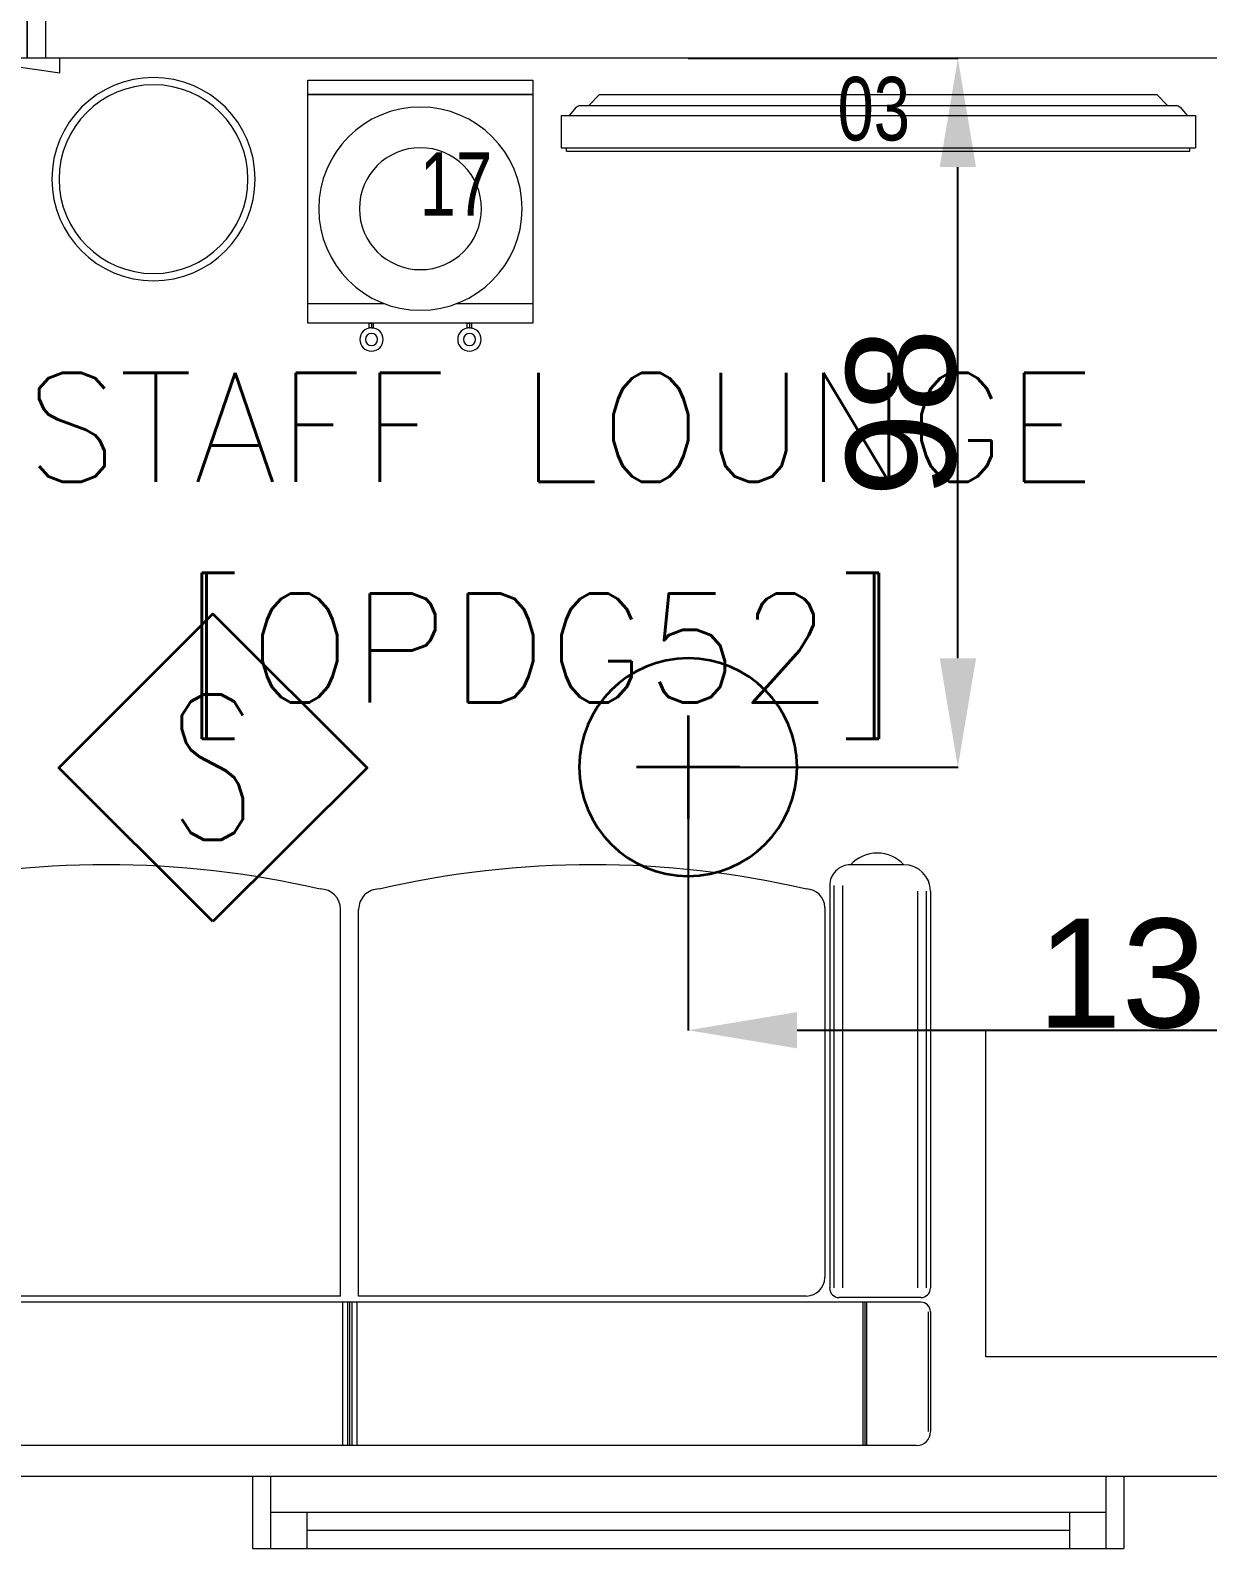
# Model space of a CAD drawing. Header units: inches. Extents: x -12418 to 57169, y -29325 to 19878.
# Drawn here: x 22557 to 24178, y -947 to 1144 of the extents above; entities that cross this region are included whole.
import ezdxf
from ezdxf.enums import TextEntityAlignment as Align

# ---------------------------------------------------------------- set-up
doc = ezdxf.new("R2010")
doc.units = ezdxf.units.IN
doc.header["$LTSCALE"] = 25
doc.header["$MEASUREMENT"] = 0
doc.header["$PDMODE"] = 3
doc.layers.get('0').update_dxf_attribs({"color": 8})
doc.layers.get('Defpoints').update_dxf_attribs({"color": 8})
for name, color, linetype, lineweight in [('00-Ground Floor$0$72_EGR_BASE_TEXT', 252, 'Continuous', 5), ('00-Ground Floor$0$72_EGR_EQP_TAG', 142, 'Continuous', 5), ('00-Ground Floor$0$Aluminum', 251, 'Continuous', 5), ('00-Ground Floor$0$LOADING', 253, 'Continuous', 5), ('00-Ground Floor$0$Walls', 251, 'Continuous', 5), ('00-Ground Floor$0$Wooden Joinery', 251, 'Continuous', 5), ('E-DIM', 6, 'Continuous', 18), ('E-LITE-CIRC-NUMB', 6, 'Continuous', 25), ('E-LITE-CLNG @ 100', 150, 'Continuous', 35), ('E-LITE-CTRL', 6, 'Continuous', 25), ('F-ALRM-CLNG @ 100', 33, 'Continuous', 35)]:
    doc.layers.add(name, color=color, linetype=linetype, lineweight=lineweight)
doc.styles.add('00-Ground Floor$0$SIMPLEX', font='SIMPLEX.shx', dxfattribs={"height": 150})
doc.styles.add('00-Ground Floor$0$X3G_ENTITY_257CFD', font='swisscl.ttf', dxfattribs={"height": 200})
doc.styles.add('DC_Simplex', font='SIMPLEX.shx', dxfattribs={"width": 0.7})
doc.styles.get("Standard").update_dxf_attribs({"font": 'arial.ttf'})
doc.dimstyles.get("Standard").update_dxf_attribs({"dimtxt": 150, "dimasz": 150, "dimexe": 0.18, "dimexo": 0.0625, "dimgap": 1, "dimtad": 1, "dimdec": 0, "dimlfac": 0.1, "dimzin": 0, "dimdsep": 46, "dimtxsty": 'Standard', "dimcen": 0.09, "dimclrd": 256, "dimclrt": 7, "dimadec": 0, "dimazin": 0, "dimtfac": 1, "dimtdec": 0, "dimtofl": 0, "dimtmove": 0, "dimatfit": 3, "dimfxl": 1, "dimtolj": 1, "dimtzin": 0, "dimarcsym": 0})

# ---------------------------------------------------------------- blocks, each defined once
blk = doc.blocks.new('00-Ground Floor$0$A$C72370EFE')
at = {"layer": '00-Ground Floor$0$Wooden Joinery'}
for p, q in [((-0.01, -0.04), (-0.02, -0.04)), ((-0.01, -0.03), (-0.01, -0.07)), ((0, -0.03), (-0.01, -0.03)), ((0.04, -0.03), (0.05, -0.03)), ((0.05, -0.03), (0.05, -0.07)), ((0.05, -0.04), (0.06, -0.04)), ((-0.01, -0.06), (-0.02, -0.06)), ((0.05, -0.06), (0.06, -0.06)), ((-0.05, -0.07), (-0.05, -0.16)), ((-0.03, -0.07), (-0.03, -0.16)), ((0, -0.07), (-0.01, -0.07)), ((0.04, -0.07), (0.05, -0.07)), ((0.07, -0.07), (0.07, -0.16)), ((0.09, -0.07), (0.09, -0.16)), ((-0.01, -0.17), (-0.02, -0.17)), ((-0.01, -0.17), (-0.01, -0.19)), ((0.05, -0.17), (0.06, -0.17)), ((0.05, -0.17), (0.05, -0.19)), ((-0.01, -0.19), (-0.02, -0.19)), ((0.05, -0.19), (0.06, -0.19))]:
    blk.add_line(p, q, dxfattribs=at)
for centre, radius, start, end in [((-0.02, -0.07), 0.03, 90, 180), ((0.06, -0.07), 0.03, 0, 90), ((-0.02, -0.07), 0.01, 90, 180), ((0.06, -0.07), 0.01, 0, 90), ((-0.02, -0.16), 0.03, 180, 270), ((-0.02, -0.16), 0.01, 180, 270), ((0.06, -0.16), 0.01, 270, 0), ((0.06, -0.16), 0.03, 270, 0)]:
    blk.add_arc(centre, radius, start, end, dxfattribs=at)
blk = doc.blocks.new('00-Ground Floor$0$A$C5DAD61B4')
at = {"layer": '00-Ground Floor$0$Wooden Joinery'}
for points in [[(80, 959.1), (80, 969.1), (10, 979.1), (10, 959.1)], [(940, 959.1), (940, 969.1), (1010, 979.1), (1010, 959.1)], [(70, 859.1), (70, 849.1), (0, 839.1), (0, 859.1)], [(120, 859.1), (120, 0), (80, 0), (80, 859.1)], [(950, 859.1), (950, 849.1), (1020, 839.1), (1020, 859.1)]]:
    blk.add_lwpolyline(points, close=True, dxfattribs=at)
for points in [[(45, 859.1), (45, 959.1), (20, 959.1), (20, 859.1), (45, 859.1)], [(45, 859.1), (80, 859.1), (80, 899.1), (90, 899.1), (90, 959.1), (45, 959.1), (45, 859.1)], [(975, 859.1), (940, 859.1), (940, 899.1), (930, 899.1), (930, 959.1), (975, 959.1), (975, 859.1)], [(975, 859.1), (975, 959.1), (1000, 959.1), (1000, 859.1), (975, 859.1)]]:
    blk.add_lwpolyline(points, dxfattribs=at)
blk.add_arc((80, 859.1), 860, 272.666, 0, dxfattribs=at)
at = {"layer": '00-Ground Floor$0$Wooden Joinery', "xscale": 999.9999999998854, "yscale": 999.9999999998854, "zscale": 999.9999999998854, "rotation": 180}
blk.add_blockref('00-Ground Floor$0$A$C72370EFE', (120, 0), dxfattribs=at)
blk = doc.blocks.new('00-Ground Floor$0$GF21008-P')
at = {"layer": '00-Ground Floor$0$LOADING'}
for p, q in [((-0.7709, 0), (0.7906, 0)), ((-0.7019, -0.1974), (-0.7019, 0)), ((-0.6994, -0.1974), (-0.6994, 0)), ((-0.6968, -0.1974), (-0.6968, 0)), ((0, -0.1974), (0, 0)), ((0.0069, -0.1974), (0.0069, 0)), ((0.0099, -0.1974), (0.0099, 0)), ((0.0128, -0.1974), (0.0128, 0)), ((0.0197, -0.1974), (0.0197, 0)), ((-0.79, -0.1841), (-0.79, -0.0191)), ((-0.7866, -0.1841), (-0.7866, -0.0191)), ((-0.7767, -0.1974), (0.7964, -0.1974)), ((-0.7767, -0.2037), (-0.6644, -0.2037)), ((-0.6191, -0.2059), (-0.0026, -0.2059)), ((-0.0026, -0.2059), (-0.0026, -0.7385)), ((0.0223, -0.2059), (0.0223, -0.7385)), ((0.0223, -0.2059), (0.639, -0.2059)), ((-0.79, -0.7634), (-0.79, -0.217)), ((-0.784, -0.7634), (-0.784, -0.217)), ((-0.7722, -0.7634), (-0.7722, -0.217)), ((-0.6689, -0.7712), (-0.6689, -0.217)), ((-0.6571, -0.7712), (-0.6571, -0.217)), ((-0.6512, -0.7712), (-0.6512, -0.217)), ((-0.6444, -0.7413), (-0.6444, -0.2312)), ((-0.7533, -0.8), (-0.68, -0.8))]:
    blk.add_line(p, q, dxfattribs=at)
for centre, radius, start, end in [((-0.7709, -0.0191), 0.0191, 90, 180), ((-0.7767, -0.1841), 0.0133, 180, 270), ((-0.7767, -0.217), 0.0133, 90, 180), ((-0.6644, -0.217), 0.0133, 0, 90), ((-0.6191, -0.2312), 0.0253, 90, 180), ((-0.6191, -0.7413), 0.0253, 180, 270), ((-0.0307, -0.7385), 0.0281, 270, 0), ((0.0504, -0.7385), 0.0281, 180, 270), ((-0.7533, -0.7634), 0.0366, 180, 270), ((-0.68, -0.7712), 0.0288, 270, 0), ((-0.3249, 0.51), 1.31, 257.0217, 282.9783), ((0.3447, 0.5106), 1.3106, 257.0246, 282.9754), ((-0.7167, -0.7662), 0.0499, 222.6462, 317.3538)]:
    blk.add_arc(centre, radius, start, end, dxfattribs=at)
blk = doc.blocks.new('00-Ground Floor$0$DM15862C-P')
at = {"lineweight": 0}
for p, q in [((-0.3835, 0), (-0.3983, -0.0149)), ((0.3835, 0), (-0.3835, 0)), ((0.3835, 0), (0.3983, -0.0149)), ((-0.4157, -0.0175), (-0.4256, -0.0287)), ((0.41, -0.0149), (-0.4099, -0.0149)), ((0.4157, -0.0175), (0.4254, -0.0287)), ((-0.4367, -0.0287), (-0.4367, -0.0734)), ((0.4365, -0.0287), (-0.4367, -0.0287)), ((0.4365, -0.0287), (0.4365, -0.0734)), ((0.4365, -0.0734), (-0.4367, -0.0734)), ((-0.4291, -0.078), (-0.4291, -0.0734)), ((0.429, -0.078), (-0.4291, -0.078)), ((0.429, -0.078), (0.429, -0.0734))]:
    blk.add_line(p, q, dxfattribs=at)
for points in [[(-0.4099, -0.0149), (-0.4121, -0.0149), (-0.4141, -0.0158), (-0.4157, -0.0175)], [(0.4157, -0.0175), (0.4141, -0.0158), (0.4121, -0.0149), (0.41, -0.0149)]]:
    blk.add_open_spline(points, degree=3, dxfattribs=at)
blk = doc.blocks.new('00-Ground Floor$0$WATER DISPENSER1')
at = {"layer": '00-Ground Floor$0$LOADING'}
for p, q in [((39.296, -0.3448), (39.1904, -0.3448)), ((39.5004, -0.3448), (39.3949, -0.3448))]:
    blk.add_line(p, q, dxfattribs=at)
for points in [[(39.2749, -0.3183), (39.278, -0.3183), (39.278, -0.3118), (39.2749, -0.3118)], [(39.281, -0.3183), (39.278, -0.3183), (39.278, -0.3118), (39.281, -0.3118)], [(39.4098, -0.3183), (39.4129, -0.3183), (39.4129, -0.3118), (39.4098, -0.3118)], [(39.416, -0.3183), (39.4129, -0.3183), (39.4129, -0.3118), (39.416, -0.3118)], [(39.5004, -0.6333), (39.1904, -0.6333), (39.1904, -0.6529), (39.5004, -0.6529)]]:
    blk.add_lwpolyline(points, close=True, dxfattribs=at)
blk.add_lwpolyline([(39.5004, -0.6333), (39.5004, -0.3183), (39.1904, -0.3183), (39.1904, -0.6333), (39.5004, -0.6333)], dxfattribs=at)
for centre, radius in [((39.278, -0.2956), 0.0161), ((39.278, -0.2956), 0.00834), ((39.4129, -0.2956), 0.0161), ((39.4129, -0.2956), 0.00834), ((39.3454, -0.4758), 0.14), ((39.3454, -0.4758), 0.084)]:
    blk.add_circle(centre, radius, dxfattribs=at)
blk = doc.blocks.new('00-Ground Floor$0$WM00001-P')
at = {"layer": '00-Ground Floor$0$LOADING'}
for radius in [0.14, 0.13]:
    blk.add_circle((0, 0), radius, dxfattribs=at)
blk = doc.blocks.new('00-Ground Floor$0$A$C37be4daf')
at = {"layer": '00-Ground Floor$0$Aluminum'}
for p, q in [((1416, 598.2), (216, 598.2)), ((241, 498.2), (241, 598.2)), ((291, 548.2), (291, 598.2)), ((1341, 548.2), (1341, 598.2)), ((1391, 498.2), (1391, 598.2)), ((291, 573.2), (1341, 573.2)), ((1391, 548.2), (241, 548.2)), ((1416, 498.2), (216, 498.2))]:
    blk.add_line(p, q, dxfattribs=at)
at = {"layer": '00-Ground Floor$0$Walls'}
for p, q in [((216, 498.2), (216, 598.2)), ((1416, 498.2), (1416, 598.2))]:
    blk.add_line(p, q, dxfattribs=at)
blk = doc.blocks.new('00-Ground Floor')
at = {"layer": '00-Ground Floor$0$LOADING', "elevation": 0}
blk.add_lwpolyline([(24322.9, -683.3), (23872.9, -683.3), (23872.9, -233.3), (24322.9, -233.3)], close=True, dxfattribs=at)
at = {"layer": '00-Ground Floor$0$Walls'}
for p, q in [((22577.9, 1205.7, 0), (22577.9, 1105.7, 0)), ((25427.9, 1105.7, 0), (22577.9, 1105.7, 0)), ((21497.9, -847.4, 0), (25427.9, -847.4, 0))]:
    blk.add_line(p, q, dxfattribs=at)
at = {"rotation": 180}
blk.add_blockref('00-Ground Floor$0$A$C37be4daf', (24278.9, -349.2, 0), dxfattribs=at)
at = {"layer": '00-Ground Floor$0$LOADING', "extrusion": (-2.24546e-18, -2.24019e-05, -1), "xscale": 1000, "yscale": 1000, "zscale": 1000, "rotation": 270}
blk.add_blockref('00-Ground Floor$0$WM00001-P', (-22726.7, 939.2, 0), dxfattribs=at)
at = {"layer": '00-Ground Floor$0$LOADING', "yscale": 1000, "zscale": 1000}
for name, p, xscale, rotation in [('00-Ground Floor$0$WATER DISPENSER1', (-16251.2, 422.7), -1000, 180), ('00-Ground Floor$0$GF21008-P', (23006.5, -805.3), 1000, 179.9999999999998)]:
    blk.add_blockref(name, p, dxfattribs=dict(at, xscale=xscale, rotation=rotation))
at = {"layer": '00-Ground Floor$0$LOADING', "xscale": -1000, "yscale": 1000, "zscale": 1000}
blk.add_blockref('00-Ground Floor$0$DM15862C-P', (23724.5, 1055.7, 0), dxfattribs=at)
at = {"layer": '00-Ground Floor$0$Wooden Joinery'}
blk.add_blockref('00-Ground Floor$0$A$C5DAD61B4', (21577.9, 246.6, 0), dxfattribs=at)
at = {"layer": '00-Ground Floor$0$72_EGR_BASE_TEXT', "char_height": 150, "attachment_point": 2, "style": '00-Ground Floor$0$SIMPLEX'}
for s, insert in [('STAFF LOUNGE', (23285.9, 672.2)), ('[OPDG52]', (23259.3, 368.2, 0))]:
    blk.add_mtext(s, dxfattribs=dict(at, insert=insert))
at = {"layer": '00-Ground Floor$0$72_EGR_EQP_TAG', "char_height": 87.47, "attachment_point": 2, "style": '00-Ground Floor$0$X3G_ENTITY_257CFD'}
for s, insert in [('03', (23718.4, 1080, 0)), ('17', (23143.2, 976.2, 0))]:
    blk.add_mtext(s, dxfattribs=dict(at, insert=insert))
blk = doc.blocks.new('DC_LT-CL-Point')
for p, q in [((0, -0.711), (0, 0.711)), ((0.711, 0), (-0.711, 0))]:
    blk.add_line(p, q)
blk.add_circle((0, 0), 1.5)
at = {"layer": 'E-LITE-CIRC-NUMB', "style": 'DC_Simplex', "width": 0.7, "flags": 8}
blk.add_attdef('CIRCUIT', text='', height=2, rotation=360, dxfattribs=at).set_placement((-3.364, 1.5), align=Align.RIGHT)
at = {"layer": 'E-LITE-CTRL', "style": 'DC_Simplex', "width": 0.7, "flags": 8}
blk.add_attdef('CONTROL', (3.364, -3.498), '', height=2, rotation=360, dxfattribs=at)
blk = doc.blocks.new('A$C5CF53093')
blk.add_lwpolyline([(0, -212.1), (-212.1, 0), (0, 212.1), (212.1, 0)], close=True)
blk = doc.blocks.new('*U207')
at = {"xscale": 0.01, "yscale": 0.01, "zscale": 0.01}
blk.add_blockref('A$C5CF53093', (0.007, -0.007), dxfattribs=at)
at = {"color": 6, "style": 'DC_Simplex', "width": 0.7, "flags": 8}
blk.add_attdef('TYPE', text='', height=2, rotation=360, dxfattribs=at).set_placement((0, 0), align=Align.MIDDLE_CENTER)
blk = doc.blocks.new('*D481')
at = {"layer": 'Defpoints', "color": 0, "transparency": 16777216}
for p in [(23462.9, 129.1, 0), (24772.9, 129.1, 0), (24772.9, -233.3)]:
    blk.add_point(p, dxfattribs=at)
at = {"layer": 'E-DIM', "color": 0, "lineweight": -2, "transparency": 16777216}
for p, q in [((23462.9, 129.1), (23462.9, -233.5)), ((24772.9, 129.1), (24772.9, -233.5))]:
    blk.add_line(p, q, dxfattribs=at)
at = {"layer": 'E-DIM', "lineweight": -2, "transparency": 16777216}
blk.add_line((23612.9, -233.3), (24622.9, -233.3), dxfattribs=at)
at = {"layer": 'E-DIM', "transparency": 16777216}
for points in [[(23612.9, -208.3), (23612.9, -258.3), (23462.9, -233.3)], [(24622.9, -208.3), (24622.9, -258.3), (24772.9, -233.3)]]:
    blk.add_solid(points, dxfattribs=at)
at = {"layer": 'E-DIM', "color": 7, "transparency": 16777216, "insert": (24117.9, -155.6), "char_height": 150, "attachment_point": 5}
blk.add_mtext('\\A1;131', dxfattribs=at)
blk = doc.blocks.new('*D482')
at = {"layer": 'Defpoints', "color": 0, "transparency": 16777216}
for p in [(23462.9, 1105.7, 0), (23834.2, 1105.7), (23462.9, 129.1, 0)]:
    blk.add_point(p, dxfattribs=at)
at = {"layer": 'E-DIM', "color": 0, "lineweight": -2, "transparency": 16777216}
for p, q in [((23463, 1105.7), (23834.4, 1105.7)), ((23463, 129.1), (23834.4, 129.1))]:
    blk.add_line(p, q, dxfattribs=at)
at = {"layer": 'E-DIM', "lineweight": -2, "transparency": 16777216}
blk.add_line((23834.2, 279.1), (23834.2, 955.7), dxfattribs=at)
at = {"layer": 'E-DIM', "transparency": 16777216}
for points in [[(23809.2, 955.7), (23859.2, 955.7), (23834.2, 1105.7)], [(23809.2, 279.1), (23859.2, 279.1), (23834.2, 129.1)]]:
    blk.add_solid(points, dxfattribs=at)
at = {"layer": 'E-DIM', "color": 7, "transparency": 16777216, "insert": (23756.6, 617.4), "char_height": 150, "attachment_point": 5, "rotation": 90}
blk.add_mtext('\\A1;98', dxfattribs=at)

msp = doc.modelspace()

# ---------------------------------------------------------------- block references
msp.add_blockref('00-Ground Floor', (0, 0))
at = {"layer": 'E-LITE-CLNG @ 100', "xscale": -100, "yscale": 100, "zscale": 100, "rotation": 180}
msp.add_blockref('DC_LT-CL-Point', (23462.9, 129.1, 0), dxfattribs=at)
at = {"layer": 'F-ALRM-CLNG @ 100', "xscale": 100, "yscale": 100, "zscale": 100}
msp.add_blockref('*U207', (22807.9, 129.1, 0), dxfattribs=at).add_auto_attribs({'TYPE': 'S'})

# ---------------------------------------------------------------- dimensions: what is measured, and where the dimension line sits
at = {"layer": 'E-DIM'}
dim = msp.add_linear_dim(base=(23834.2, 1105.7), p1=(23462.9, 129.1, 0), p2=(23462.9, 1105.7, 0), angle=90, dimstyle='Standard', dxfattribs=at)
dim.commit()
dim.dimension.update_dxf_attribs({"geometry": '*D482', "text_midpoint": (23756.6, 617.4)})
dim = msp.add_linear_dim(base=(24772.9, -233.3), p1=(23462.9, 129.1, 0), p2=(24772.9, 129.1, 0), dimstyle='Standard', dxfattribs=at)
dim.commit()
dim.dimension.update_dxf_attribs({"geometry": '*D481', "text_midpoint": (24117.9, -155.6)})

doc.saveas('drawing.dxf')
